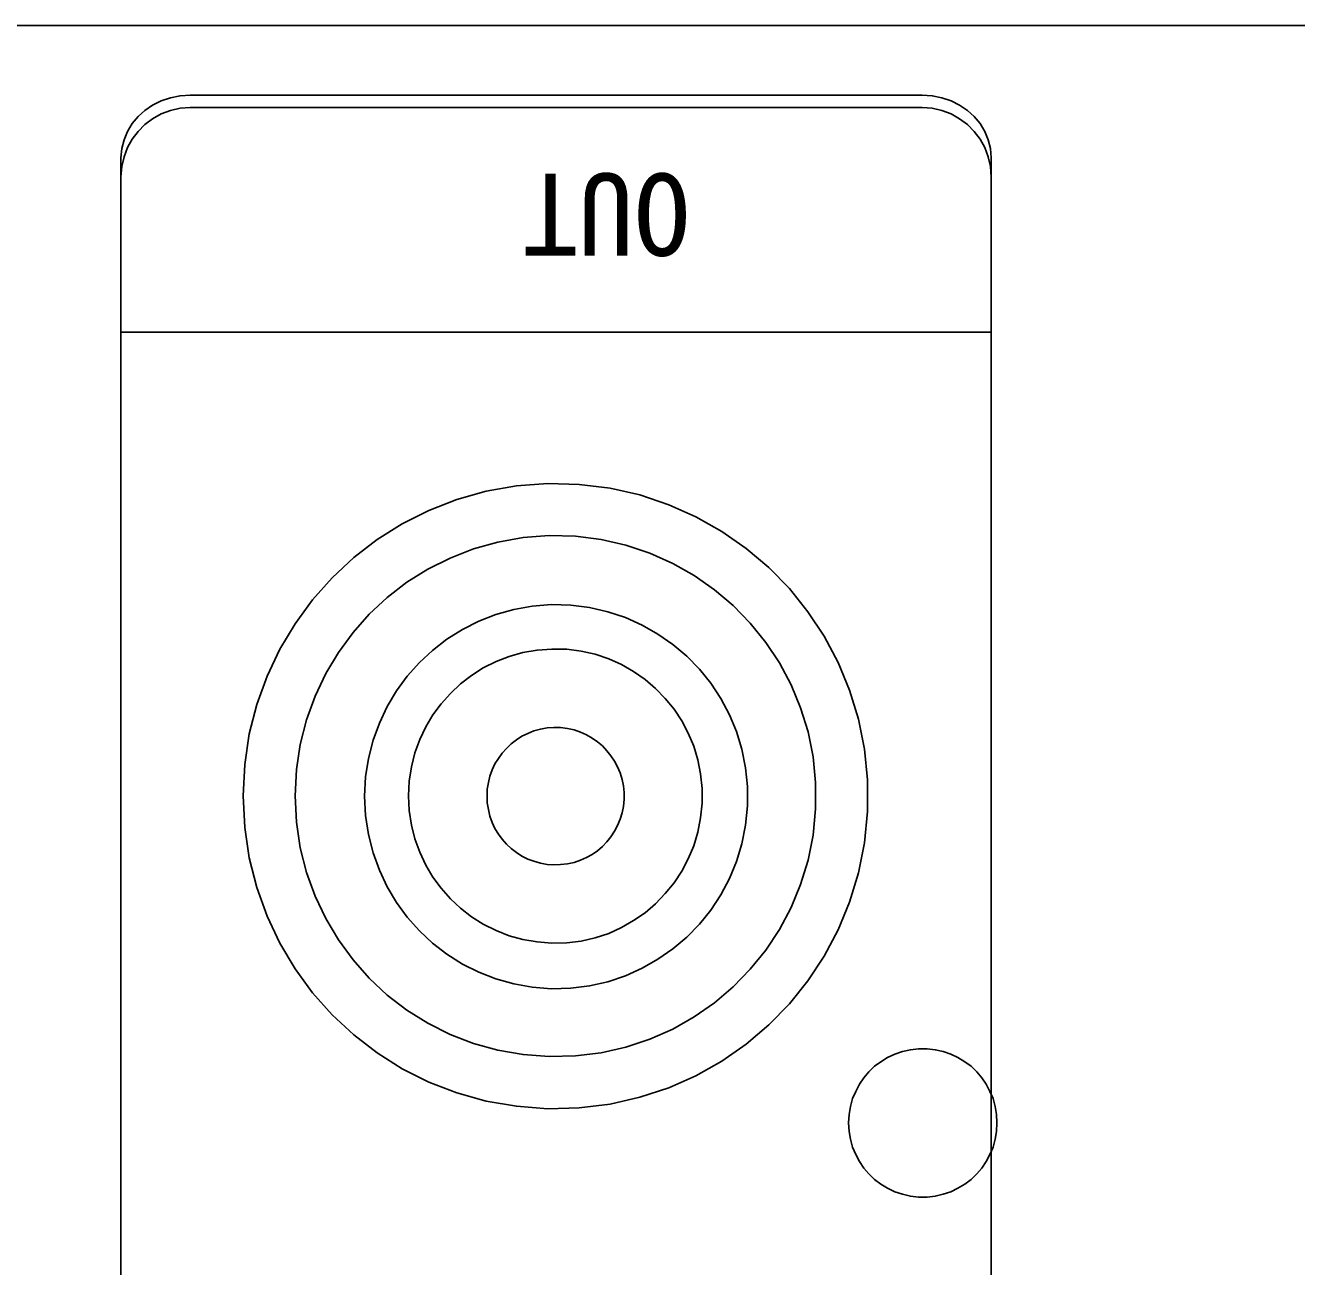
# Model space of a CAD drawing. Units: millimetres on the paper. Extents: x -139 to 141, y -98 to 91.
# Drawn here: x 20.08 to 25.86, y 73.14 to 78.79 of the extents above; entities that cross this region are included whole.
import ezdxf
from ezdxf.enums import TextEntityAlignment as Align

# ---------------------------------------------------------------- set-up
doc = ezdxf.new("R2010")
doc.units = ezdxf.units.MM
doc.layers.add('0-1_外形線', color=4, linetype='Continuous')
doc.styles.add('ＭＳ ゴシック', font='')
doc.styles.get('ＭＳ ゴシック').set_extended_font_data('MS Gothic')

msp = doc.modelspace()

# ---------------------------------------------------------------- linework, layer by layer
at = {"layer": '0-1_外形線'}
msp.add_line((44.853, 78.789), (-48.675, 78.789), dxfattribs=at)
for points in [[(20.513, 78.187), (20.517, 78.229), (20.527, 78.269), (20.543, 78.307), (20.564, 78.342), (20.591, 78.374), (20.622, 78.402), (20.657, 78.426), (20.696, 78.446), (20.738, 78.46), (20.782, 78.469), (20.829, 78.472)], [(20.829, 78.472), (20.829, 78.472), (20.831, 78.472), (20.834, 78.472), (20.838, 78.472), (20.844, 78.472), (20.85, 78.472), (20.858, 78.472), (20.866, 78.472), (20.876, 78.472), (20.887, 78.472), (20.898, 78.472), (20.911, 78.472), (20.925, 78.472), (20.94, 78.472), (20.955, 78.472), (20.972, 78.472), (20.989, 78.472), (21.008, 78.472), (21.027, 78.472), (21.047, 78.472), (21.09, 78.472), (21.136, 78.472), (21.185, 78.472), (21.237, 78.472), (21.292, 78.472), (21.349, 78.472), (21.409, 78.472), (21.471, 78.472), (21.535, 78.472), (21.601, 78.472), (21.669, 78.472), (21.739, 78.472), (21.81, 78.472), (21.882, 78.472), (21.956, 78.472), (22.031, 78.472), (22.183, 78.472), (22.338, 78.472), (22.494, 78.472)], [(22.494, 78.472), (22.65, 78.472), (22.804, 78.472), (22.957, 78.472), (23.031, 78.472), (23.105, 78.472), (23.178, 78.472), (23.249, 78.472), (23.318, 78.472), (23.386, 78.472), (23.453, 78.472), (23.517, 78.472), (23.579, 78.472), (23.638, 78.472), (23.696, 78.472), (23.75, 78.472), (23.802, 78.472), (23.851, 78.472), (23.897, 78.472), (23.94, 78.472), (23.96, 78.472), (23.98, 78.472), (23.998, 78.472), (24.016, 78.472), (24.032, 78.472), (24.048, 78.472), (24.063, 78.472), (24.076, 78.472), (24.089, 78.472), (24.101, 78.472), (24.112, 78.472), (24.121, 78.472), (24.13, 78.472), (24.138, 78.472), (24.144, 78.472), (24.149, 78.472), (24.153, 78.472), (24.156, 78.472), (24.158, 78.472), (24.159, 78.472)], [(24.159, 78.472), (24.205, 78.469), (24.249, 78.46), (24.291, 78.446), (24.33, 78.426), (24.365, 78.402), (24.396, 78.374), (24.423, 78.342), (24.444, 78.307), (24.46, 78.269), (24.47, 78.229), (24.474, 78.187)], [(20.513, 78.1), (20.517, 78.147), (20.527, 78.191), (20.543, 78.233), (20.564, 78.271), (20.591, 78.307), (20.622, 78.338), (20.657, 78.364), (20.696, 78.386), (20.738, 78.402), (20.782, 78.412), (20.829, 78.416)], [(20.829, 78.416), (20.829, 78.416), (20.831, 78.416), (20.834, 78.416), (20.838, 78.416), (20.844, 78.416), (20.85, 78.416), (20.858, 78.416), (20.866, 78.416), (20.876, 78.416), (20.887, 78.416), (20.898, 78.416), (20.911, 78.416), (20.925, 78.416), (20.94, 78.416), (20.955, 78.416), (20.972, 78.416), (20.989, 78.416), (21.008, 78.416), (21.027, 78.416), (21.047, 78.416), (21.09, 78.416), (21.136, 78.416), (21.185, 78.416), (21.237, 78.416), (21.292, 78.416), (21.349, 78.416), (21.409, 78.416), (21.471, 78.416), (21.535, 78.416), (21.601, 78.416), (21.669, 78.416), (21.739, 78.416), (21.81, 78.416), (21.882, 78.416), (21.956, 78.416), (22.031, 78.416), (22.183, 78.416), (22.338, 78.416), (22.494, 78.416)], [(22.494, 78.416), (22.65, 78.416), (22.804, 78.416), (22.957, 78.416), (23.031, 78.416), (23.105, 78.416), (23.178, 78.416), (23.249, 78.416), (23.318, 78.416), (23.386, 78.416), (23.453, 78.416), (23.517, 78.416), (23.579, 78.416), (23.638, 78.416), (23.696, 78.416), (23.75, 78.416), (23.802, 78.416), (23.851, 78.416), (23.897, 78.416), (23.94, 78.416), (23.96, 78.416), (23.98, 78.416), (23.998, 78.416), (24.016, 78.416), (24.032, 78.416), (24.048, 78.416), (24.063, 78.416), (24.076, 78.416), (24.089, 78.416), (24.101, 78.416), (24.112, 78.416), (24.121, 78.416), (24.13, 78.416), (24.138, 78.416), (24.144, 78.416), (24.149, 78.416), (24.153, 78.416), (24.156, 78.416), (24.158, 78.416), (24.159, 78.416)], [(24.159, 78.416), (24.205, 78.412), (24.249, 78.402), (24.291, 78.386), (24.33, 78.364), (24.365, 78.338), (24.396, 78.307), (24.423, 78.271), (24.444, 78.233), (24.46, 78.191), (24.47, 78.147), (24.474, 78.1)], [(20.513, 77.393), (20.513, 77.396), (20.513, 77.402), (20.513, 77.413), (20.513, 77.427), (20.513, 77.467), (20.513, 77.517), (20.513, 77.577), (20.513, 77.644), (20.513, 77.79), (20.513, 77.936), (20.513, 78.003), (20.513, 78.063), (20.513, 78.114), (20.513, 78.153), (20.513, 78.167), (20.513, 78.178), (20.513, 78.185), (20.513, 78.187)], [(24.474, 78.187), (24.474, 78.185), (24.474, 78.178), (24.474, 78.167), (24.474, 78.153), (24.474, 78.114), (24.474, 78.063), (24.474, 78.003), (24.474, 77.936), (24.474, 77.79), (24.474, 77.644), (24.474, 77.577), (24.474, 77.517), (24.474, 77.467), (24.474, 77.427), (24.474, 77.413), (24.474, 77.402), (24.474, 77.396), (24.474, 77.393)], [(20.513, 78.067), (20.513, 78.074), (20.513, 78.08), (20.513, 78.085), (20.513, 78.09), (20.513, 78.093), (20.513, 78.096), (20.513, 78.098), (20.513, 78.1), (20.513, 78.1)], [(20.513, 77.248), (20.513, 77.281), (20.513, 77.313), (20.513, 77.345), (20.513, 77.376), (20.513, 77.406), (20.513, 77.436), (20.513, 77.466), (20.513, 77.494), (20.513, 77.523), (20.513, 77.55), (20.513, 77.577), (20.513, 77.604), (20.513, 77.63), (20.513, 77.655), (20.513, 77.679), (20.513, 77.703), (20.513, 77.727), (20.513, 77.75), (20.513, 77.772), (20.513, 77.793), (20.513, 77.814), (20.513, 77.834), (20.513, 77.853), (20.513, 77.872), (20.513, 77.89), (20.513, 77.907), (20.513, 77.924), (20.513, 77.94), (20.513, 77.955), (20.513, 77.97), (20.513, 77.983), (20.513, 77.996), (20.513, 78.009), (20.513, 78.02), (20.513, 78.031), (20.513, 78.041), (20.513, 78.05), (20.513, 78.059), (20.513, 78.067)], [(24.474, 78.1), (24.474, 78.1), (24.474, 78.099), (24.474, 78.097), (24.474, 78.095), (24.474, 78.092), (24.474, 78.089), (24.474, 78.084), (24.474, 78.08), (24.474, 78.074), (24.474, 78.068), (24.474, 78.062), (24.474, 78.054), (24.474, 78.047), (24.474, 78.038), (24.474, 78.029), (24.474, 78.02), (24.474, 78.009), (24.474, 77.999), (24.474, 77.987), (24.474, 77.976), (24.474, 77.963), (24.474, 77.95), (24.474, 77.937), (24.474, 77.922), (24.474, 77.908), (24.474, 77.893), (24.474, 77.877), (24.474, 77.861), (24.474, 77.844), (24.474, 77.827), (24.474, 77.809), (24.474, 77.79), (24.474, 77.772), (24.474, 77.752), (24.474, 77.732), (24.474, 77.712), (24.474, 77.691), (24.474, 77.67), (24.474, 77.648)], [(24.474, 77.648), (24.474, 77.626), (24.474, 77.603), (24.474, 77.58), (24.474, 77.556), (24.474, 77.532), (24.474, 77.507), (24.474, 77.482), (24.474, 77.457), (24.474, 77.431), (24.474, 77.404), (24.474, 77.377), (24.474, 77.35), (24.474, 77.323), (24.474, 77.294), (24.474, 77.266), (24.474, 77.237), (24.474, 77.208), (24.474, 77.178), (24.474, 77.148), (24.474, 77.117), (24.474, 77.086), (24.474, 77.055), (24.474, 77.023), (24.474, 76.991), (24.474, 76.959), (24.474, 76.926), (24.474, 76.893), (24.474, 76.859), (24.474, 76.826), (24.474, 76.791), (24.474, 76.757), (24.474, 76.722), (24.474, 76.687), (24.474, 76.651), (24.474, 76.615), (24.474, 76.579), (24.474, 76.543), (24.474, 76.506), (24.474, 76.469)], [(20.684, 77.393), (20.664, 77.393), (20.645, 77.393), (20.628, 77.393), (20.611, 77.393), (20.596, 77.393), (20.582, 77.393), (20.569, 77.393), (20.558, 77.393), (20.548, 77.393), (20.539, 77.393), (20.531, 77.393), (20.525, 77.393), (20.52, 77.393), (20.516, 77.393), (20.514, 77.393), (20.513, 77.393)], [(23.392, 77.393), (23.307, 77.393), (23.221, 77.393), (23.133, 77.393), (23.044, 77.393), (22.954, 77.393), (22.863, 77.393), (22.679, 77.393), (22.494, 77.393), (22.308, 77.393), (22.124, 77.393), (22.033, 77.393), (21.943, 77.393), (21.854, 77.393), (21.766, 77.393), (21.68, 77.393), (21.596, 77.393), (21.513, 77.393), (21.432, 77.393), (21.353, 77.393), (21.277, 77.393), (21.203, 77.393), (21.167, 77.393), (21.132, 77.393), (21.098, 77.393), (21.064, 77.393), (21.031, 77.393), (20.999, 77.393), (20.968, 77.393), (20.937, 77.393), (20.908, 77.393), (20.879, 77.393), (20.851, 77.393), (20.824, 77.393), (20.798, 77.393), (20.773, 77.393), (20.749, 77.393), (20.726, 77.393), (20.704, 77.393), (20.684, 77.393)], [(24.474, 77.393), (24.473, 77.393), (24.471, 77.393), (24.467, 77.393), (24.462, 77.393), (24.456, 77.393), (24.449, 77.393), (24.44, 77.393), (24.429, 77.393), (24.418, 77.393), (24.405, 77.393), (24.391, 77.393), (24.376, 77.393), (24.36, 77.393), (24.342, 77.393), (24.323, 77.393), (24.304, 77.393), (24.283, 77.393), (24.261, 77.393), (24.238, 77.393), (24.214, 77.393), (24.189, 77.393), (24.163, 77.393), (24.136, 77.393), (24.108, 77.393), (24.08, 77.393), (24.05, 77.393), (24.02, 77.393), (23.988, 77.393), (23.956, 77.393), (23.923, 77.393), (23.889, 77.393), (23.855, 77.393), (23.82, 77.393), (23.784, 77.393), (23.71, 77.393), (23.634, 77.393), (23.555, 77.393), (23.474, 77.393), (23.392, 77.393)], [(20.513, 75.38), (20.513, 75.479), (20.513, 75.577), (20.513, 75.674), (20.513, 75.77), (20.513, 75.865), (20.513, 75.912), (20.513, 75.959), (20.513, 76.005), (20.513, 76.051), (20.513, 76.097), (20.513, 76.142), (20.513, 76.187), (20.513, 76.232), (20.513, 76.276), (20.513, 76.32), (20.513, 76.364), (20.513, 76.407), (20.513, 76.45), (20.513, 76.492), (20.513, 76.534), (20.513, 76.576), (20.513, 76.617), (20.513, 76.658), (20.513, 76.698), (20.513, 76.738), (20.513, 76.777), (20.513, 76.816), (20.513, 76.855), (20.513, 76.893), (20.513, 76.931), (20.513, 76.968), (20.513, 77.005), (20.513, 77.041), (20.513, 77.077), (20.513, 77.112), (20.513, 77.147), (20.513, 77.181), (20.513, 77.215), (20.513, 77.248)], [(23.639, 76.121), (23.555, 76.226), (23.461, 76.322), (23.358, 76.409), (23.248, 76.486), (23.13, 76.553), (23.006, 76.608), (22.875, 76.652), (22.74, 76.683), (22.599, 76.7), (22.455, 76.704), (22.313, 76.693), (22.175, 76.669), (22.042, 76.632), (21.914, 76.582), (21.793, 76.521), (21.679, 76.449), (21.572, 76.367), (21.474, 76.275), (21.385, 76.175), (21.305, 76.066), (21.236, 75.95), (21.178, 75.827), (21.131, 75.699), (21.097, 75.565), (21.076, 75.426), (21.069, 75.283)], [(23.448, 75.981), (23.377, 76.069), (23.299, 76.149), (23.214, 76.221), (23.122, 76.286), (23.024, 76.341), (22.92, 76.387), (22.811, 76.424), (22.698, 76.449), (22.581, 76.464), (22.461, 76.467), (22.343, 76.458), (22.228, 76.438), (22.117, 76.407), (22.011, 76.365), (21.91, 76.314), (21.814, 76.255), (21.725, 76.186), (21.643, 76.11), (21.569, 76.026), (21.503, 75.935), (21.445, 75.839), (21.396, 75.736), (21.358, 75.629), (21.329, 75.517), (21.312, 75.402), (21.306, 75.283)], [(24.474, 76.469), (24.474, 76.431), (24.474, 76.393), (24.474, 76.317), (24.474, 76.24), (24.474, 76.161), (24.474, 76.081), (24.474, 76.001), (24.474, 75.919), (24.474, 75.836), (24.474, 75.753), (24.474, 75.668), (24.474, 75.583), (24.474, 75.497), (24.474, 75.41), (24.474, 75.322), (24.474, 75.234), (24.474, 75.145), (24.474, 75.055), (24.474, 74.965), (24.474, 74.874), (24.474, 74.782), (24.474, 74.69), (24.474, 74.598), (24.474, 74.505), (24.474, 74.412), (24.474, 74.319), (24.474, 74.131), (24.474, 73.942), (24.474, 73.752), (24.474, 73.562), (24.474, 73.182), (24.474, 72.992)], [(23.198, 75.795), (23.146, 75.859), (23.088, 75.918), (23.025, 75.971), (22.957, 76.019), (22.885, 76.06), (22.809, 76.094), (22.729, 76.121), (22.646, 76.14), (22.56, 76.151), (22.472, 76.153), (22.385, 76.146), (22.301, 76.131), (22.219, 76.108), (22.141, 76.078), (22.067, 76.04), (21.996, 75.996), (21.931, 75.945), (21.871, 75.889), (21.816, 75.827), (21.767, 75.761), (21.724, 75.69), (21.689, 75.614), (21.66, 75.536), (21.639, 75.453), (21.626, 75.369), (21.622, 75.282)], [(21.069, 75.283), (21.076, 75.139), (21.097, 75), (21.131, 74.865), (21.178, 74.736), (21.236, 74.612), (21.305, 74.496), (21.385, 74.387), (21.474, 74.287), (21.572, 74.195), (21.679, 74.113), (21.793, 74.041), (21.914, 73.98), (22.042, 73.931), (22.175, 73.894), (22.313, 73.87), (22.455, 73.859), (22.599, 73.863), (22.74, 73.88), (22.875, 73.911), (23.006, 73.954), (23.13, 74.009), (23.248, 74.076), (23.358, 74.153), (23.461, 74.24), (23.555, 74.336), (23.639, 74.441), (23.713, 74.553), (23.777, 74.673), (23.829, 74.799), (23.87, 74.932), (23.897, 75.069), (23.911, 75.211), (23.911, 75.355), (23.897, 75.496), (23.87, 75.632), (23.829, 75.764), (23.777, 75.89), (23.713, 76.009), (23.639, 76.121)], [(21.306, 75.283), (21.312, 75.163), (21.329, 75.047), (21.358, 74.934), (21.396, 74.827), (21.445, 74.724), (21.503, 74.627), (21.569, 74.536), (21.643, 74.453), (21.725, 74.376), (21.814, 74.308), (21.91, 74.248), (22.011, 74.197), (22.117, 74.156), (22.228, 74.125), (22.343, 74.105), (22.461, 74.096), (22.581, 74.099), (22.698, 74.114), (22.811, 74.139), (22.92, 74.175), (23.024, 74.221), (23.122, 74.277), (23.214, 74.341), (23.299, 74.414), (23.377, 74.494), (23.448, 74.581), (23.51, 74.675), (23.563, 74.775), (23.606, 74.88), (23.64, 74.99), (23.663, 75.104), (23.674, 75.223), (23.674, 75.343), (23.663, 75.46), (23.64, 75.574), (23.606, 75.683), (23.563, 75.788), (23.51, 75.888), (23.448, 75.981)], [(23.03, 75.677), (22.99, 75.726), (22.946, 75.772), (22.898, 75.812), (22.846, 75.849), (22.791, 75.88), (22.733, 75.906), (22.671, 75.927), (22.608, 75.941), (22.542, 75.95), (22.474, 75.951), (22.407, 75.946), (22.342, 75.935), (22.28, 75.917), (22.22, 75.894), (22.162, 75.865), (22.109, 75.831), (22.058, 75.793), (22.012, 75.749), (21.97, 75.702), (21.933, 75.651), (21.9, 75.597), (21.873, 75.539), (21.851, 75.478), (21.835, 75.415), (21.825, 75.35), (21.822, 75.283)], [(21.622, 75.282), (21.626, 75.193), (21.639, 75.107), (21.66, 75.024), (21.689, 74.945), (21.724, 74.869), (21.767, 74.797), (21.816, 74.731), (21.871, 74.669), (21.931, 74.612), (21.996, 74.562), (22.067, 74.517), (22.141, 74.48), (22.219, 74.45), (22.301, 74.427), (22.385, 74.412), (22.472, 74.405), (22.56, 74.407), (22.646, 74.418), (22.729, 74.437), (22.809, 74.464), (22.885, 74.498), (22.957, 74.539), (23.025, 74.586), (23.088, 74.64), (23.146, 74.699), (23.198, 74.763), (23.243, 74.833), (23.282, 74.906), (23.315, 74.984), (23.339, 75.065), (23.356, 75.15), (23.365, 75.237), (23.365, 75.325), (23.356, 75.411), (23.339, 75.495), (23.315, 75.575), (23.282, 75.652), (23.243, 75.726), (23.198, 75.795)], [(21.822, 75.283), (21.825, 75.216), (21.835, 75.15), (21.851, 75.087), (21.873, 75.026), (21.9, 74.968), (21.933, 74.913), (21.97, 74.862), (22.012, 74.814), (22.058, 74.771), (22.109, 74.732), (22.162, 74.699), (22.22, 74.67), (22.28, 74.646), (22.342, 74.629), (22.407, 74.618), (22.474, 74.612), (22.542, 74.614), (22.608, 74.622), (22.671, 74.637), (22.733, 74.657), (22.791, 74.683), (22.846, 74.715), (22.898, 74.751), (22.946, 74.792), (22.99, 74.838), (23.03, 74.887), (23.065, 74.94), (23.095, 74.996), (23.12, 75.056), (23.138, 75.118), (23.151, 75.183), (23.158, 75.249), (23.158, 75.317), (23.151, 75.383), (23.138, 75.447), (23.12, 75.509), (23.095, 75.568), (23.065, 75.624), (23.03, 75.677)], [(22.743, 75.465), (22.724, 75.488), (22.704, 75.51), (22.681, 75.529), (22.657, 75.546), (22.631, 75.561), (22.604, 75.573), (22.575, 75.583), (22.545, 75.59), (22.514, 75.594), (22.483, 75.594), (22.452, 75.592), (22.422, 75.587), (22.392, 75.578), (22.365, 75.567), (22.338, 75.554), (22.313, 75.538), (22.289, 75.52), (22.268, 75.499), (22.248, 75.477), (22.231, 75.453), (22.215, 75.428), (22.202, 75.401), (22.192, 75.373), (22.185, 75.344), (22.18, 75.314), (22.179, 75.283)], [(22.179, 75.283), (22.18, 75.251), (22.185, 75.22), (22.192, 75.19), (22.202, 75.162), (22.215, 75.135), (22.231, 75.109), (22.248, 75.085), (22.268, 75.063), (22.289, 75.043), (22.313, 75.025), (22.338, 75.009), (22.365, 74.995), (22.392, 74.985), (22.422, 74.976), (22.452, 74.971), (22.483, 74.969), (22.514, 74.97), (22.545, 74.973), (22.575, 74.98), (22.604, 74.99), (22.631, 75.002), (22.657, 75.016), (22.681, 75.033), (22.704, 75.052), (22.724, 75.074), (22.743, 75.097), (22.759, 75.122), (22.773, 75.148), (22.785, 75.176), (22.794, 75.205), (22.8, 75.235), (22.803, 75.267), (22.803, 75.298), (22.8, 75.329), (22.794, 75.358), (22.785, 75.387), (22.773, 75.415), (22.759, 75.441), (22.743, 75.465)], [(20.513, 73.052), (20.513, 73.268), (20.513, 73.484), (20.513, 73.7), (20.513, 73.916), (20.513, 74.131), (20.513, 74.238), (20.513, 74.345), (20.513, 74.451), (20.513, 74.557), (20.513, 74.662), (20.513, 74.767), (20.513, 74.871), (20.513, 74.974), (20.513, 75.077), (20.513, 75.179), (20.513, 75.28), (20.513, 75.38)], [(24.002, 74.092), (24.035, 74.107), (24.07, 74.119), (24.106, 74.127), (24.143, 74.132), (24.182, 74.132), (24.219, 74.127), (24.255, 74.119), (24.29, 74.107), (24.322, 74.092), (24.353, 74.073), (24.382, 74.052), (24.408, 74.027), (24.431, 74), (24.451, 73.97), (24.468, 73.938), (24.482, 73.905), (24.492, 73.869), (24.498, 73.833), (24.5, 73.795)], [(24.5, 73.795), (24.498, 73.756), (24.492, 73.72), (24.482, 73.684), (24.468, 73.651), (24.451, 73.619), (24.431, 73.589), (24.408, 73.562), (24.382, 73.537), (24.353, 73.516), (24.322, 73.497), (24.29, 73.481), (24.255, 73.47), (24.219, 73.461), (24.182, 73.457), (24.143, 73.457), (24.106, 73.461), (24.07, 73.47), (24.035, 73.481), (24.002, 73.497), (23.972, 73.516), (23.943, 73.537), (23.917, 73.562), (23.894, 73.589), (23.874, 73.619), (23.857, 73.651), (23.843, 73.684), (23.833, 73.72), (23.827, 73.756), (23.824, 73.795), (23.827, 73.833), (23.833, 73.869), (23.843, 73.905), (23.857, 73.938), (23.874, 73.97), (23.894, 74), (23.917, 74.027), (23.943, 74.052), (23.972, 74.073), (24.002, 74.092)]]:
    msp.add_lwpolyline(points, dxfattribs=at)

# ---------------------------------------------------------------- texts
at = {"layer": '0-1_外形線', "style": 'ＭＳ ゴシック'}
msp.add_text('OUT', height=0.3737, rotation=180, dxfattribs=at).set_placement((23.103, 78.227), align=Align.BOTTOM_LEFT)

doc.saveas('drawing.dxf')
